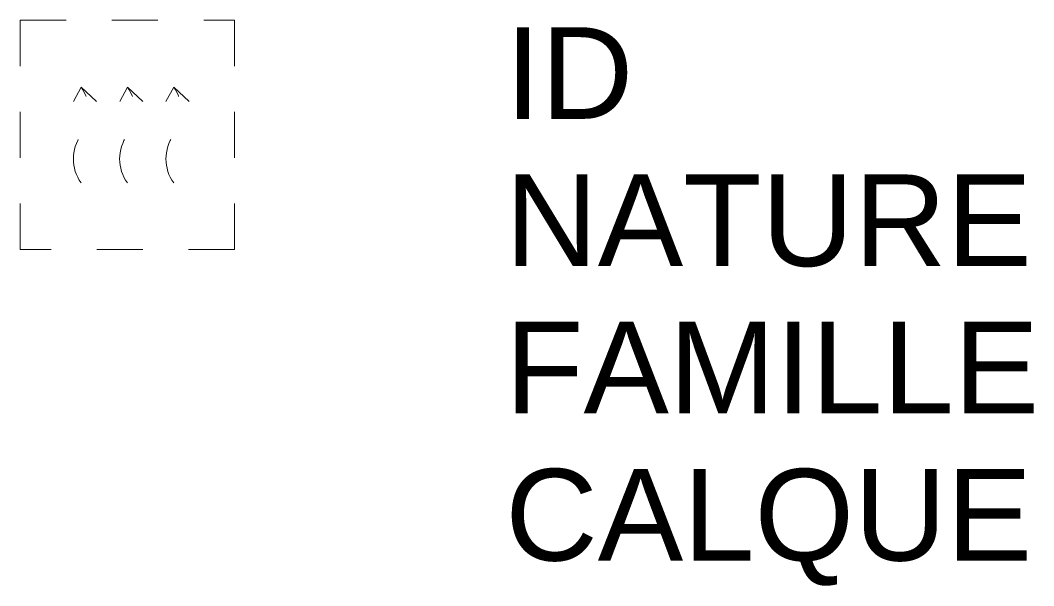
# Model space of a CAD drawing. Header units: metres. Extents: x 3268.82 to 3271.03, y 1907.27 to 1908.5.
import ezdxf

# ---------------------------------------------------------------- set-up
doc = ezdxf.new("R2010")
doc.units = ezdxf.units.M
doc.linetypes.add('Socle_Continu', pattern=[2.5, 2.5, 0])
doc.linetypes.add('Socle_Discontinu', pattern=[0.075, 0.05, -0.025])
doc.layers.add('CHAUF_SCT', color=6, linetype='Socle_Continu', lineweight=13)
doc.styles.get("Standard").update_dxf_attribs({"font": 'arial.ttf'})

msp = doc.modelspace()

# ---------------------------------------------------------------- linework, layer by layer
at = {"layer": 'CHAUF_SCT', "linetype": 'Socle_Discontinu'}
for p, q in [((3268.9482, 1908.3572), (3268.9314, 1908.3259)), ((3268.9482, 1908.3572), (3268.9819, 1908.3259)), ((3269.0492, 1908.3572), (3269.0324, 1908.3259)), ((3269.0492, 1908.3572), (3269.0829, 1908.3259)), ((3269.1502, 1908.3572), (3269.1334, 1908.3259)), ((3269.1502, 1908.3572), (3269.1839, 1908.3259))]:
    msp.add_line(p, q, dxfattribs=at)
msp.add_lwpolyline([(3268.8156, 1908.5034), (3269.2828, 1908.5034), (3269.2828, 1908.0034), (3268.8156, 1908.0034)], close=True, dxfattribs=at)
at = {"layer": 'CHAUF_SCT', "linetype": 'Socle_Discontinu', "flags": 128}
for points in [[(3268.9482, 1908.1485, -0.322633), (3268.9482, 1908.2529, 0.322633), (3268.9482, 1908.3572)], [(3269.0492, 1908.1485, -0.322633), (3269.0492, 1908.2529, 0.322633), (3269.0492, 1908.3572)], [(3269.1502, 1908.1485, -0.322633), (3269.1502, 1908.2529, 0.322633), (3269.1502, 1908.3572)]]:
    msp.add_lwpolyline(points, format="xyb", dxfattribs=at)

# ---------------------------------------------------------------- texts
at = {"layer": 'CHAUF_SCT', "linetype": 'Socle_Discontinu', "flags": 9}
for tag, p, s in [('ID', (3269.8731, 1908.2882), 'EP_0362'), ('NATURE', (3269.8731, 1907.9669), 'Chambre de vannes rectangulaire'), ('FAMILLE', (3269.8731, 1907.6456), 'Chauffage'), ('CALQUE', (3269.8731, 1907.3243), 'CHAUF_SCT')]:
    msp.add_attdef(tag, p, s, height=0.2, dxfattribs=at)

doc.saveas('drawing.dxf')
